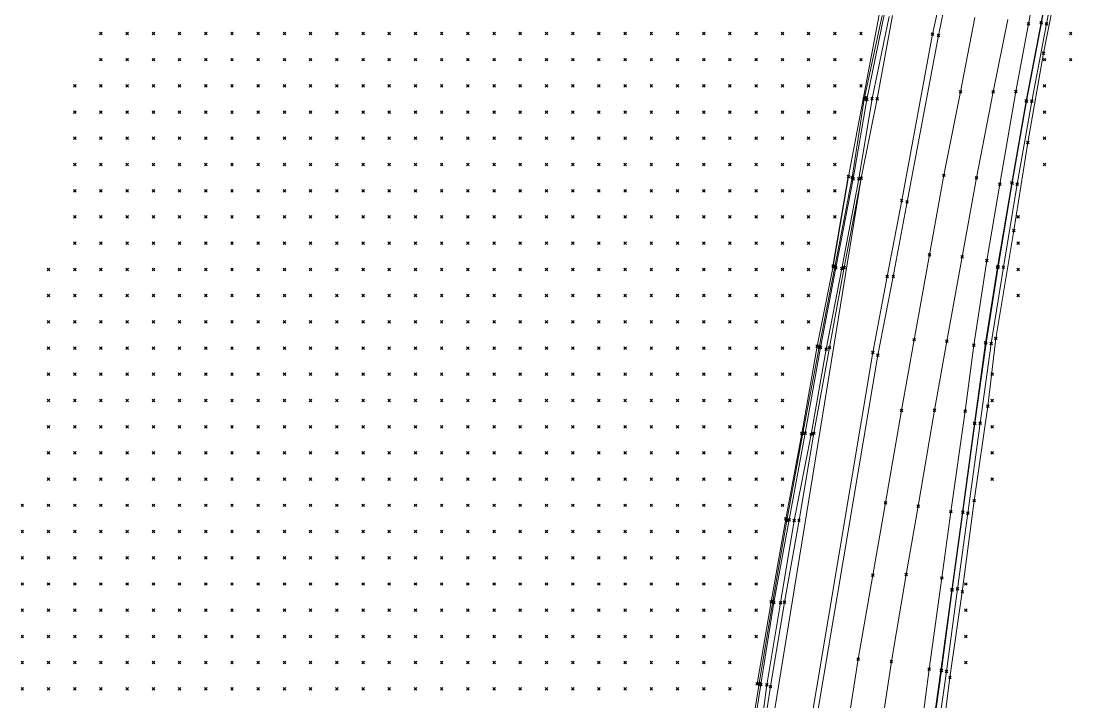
# Model space of a CAD drawing. Header units: metres. Extents: x 441556 to 446409, y 432338 to 461058.
# Drawn here: x 441578.9 to 441699.2, y 453412.3 to 453490.2 of the extents above; entities that cross this region are included whole.
import ezdxf

# ---------------------------------------------------------------- set-up
doc = ezdxf.new("R2010")
doc.units = ezdxf.units.M
doc.header["$MEASUREMENT"] = 0
doc.header["$PDMODE"] = 35
doc.header["$PDSIZE"] = 0.15
for name, color, linetype, lineweight in [('DTM-BRE-RevN_GRP_ CAROSABIL', 2, 'Continuous', 0), ('DTM-BRE-RevN_GRP_ACOSTAMENT', 2, 'Continuous', 0), ('DTM-BRE-RevN_GRP_AX', 2, 'Continuous', 0), ('DTM-BRE-RevN_GRP_PARAPET METALIC', 2, 'Continuous', 0), ('DTM-BRE-RevN_GRP_PARAPET NEW JERSEY', 2, 'Continuous', 0), ('DTM-BRE-RevN_GRP_SANT BETON JOS', 2, 'Continuous', 0), ('DTM-BRE-RevN_GRP_SANT BETON SUS', 2, 'Continuous', 0), ('DTM-BRE-RevN_GRP_TALUZ JOS', 2, 'Continuous', 0), ('DTM-BRE-RevN_GRP_ZID SPRIJIN JOS', 2, 'Continuous', 0), ('DTM-BRE-RevN_GRP_ZID SPRIJIN SUS', 2, 'Continuous', 0), ('DTM-BRE-RevN_YP_RevG', 1, 'Continuous', 0), ('DTM-BRE-RevN_YP_RevL', 1, 'Continuous', 0), ('DTM-BRE-RevN_YP_RevN', 1, 'Continuous', 30), ('DTM-NOK-RevN_LIDAR_co_lidar', 91, 'Continuous', 0), ('DTM-NOK-RevN_RTK', 32, 'Continuous', 0)]:
    doc.layers.add(name, color=color, linetype=linetype, lineweight=lineweight)

msp = doc.modelspace()

# ---------------------------------------------------------------- linework, layer by layer
at = {"layer": 'DTM-BRE-RevN_GRP_ CAROSABIL'}
for p, q in [((441678.678, 453490.878, 359.367), (441676.934, 453481.348, 359.36)), ((441690.193, 453482.129, 358.922), (441691.884, 453490.428, 359.016)), ((441676.934, 453481.348, 359.36), (441675.106, 453472.264, 359.306)), ((441688.301, 453472.296, 358.917), (441690.193, 453482.129, 358.922)), ((441675.106, 453472.264, 359.306), (441673.146, 453462.037, 361.301)), ((441686.645, 453463.249, 358.9), (441688.301, 453472.296, 358.917)), ((441684.885, 453453.625, 358.897), (441686.645, 453463.249, 358.9)), ((441673.146, 453462.037, 361.301), (441671.473, 453452.874, 361.185)), ((441683.484, 453445.731, 358.849), (441684.885, 453453.625, 358.897)), ((441671.473, 453452.874, 361.185), (441669.675, 453443.073, 361.159)), ((441681.618, 453434.744, 358.831), (441683.484, 453445.731, 358.849)), ((441669.675, 453443.073, 361.159), (441667.977, 453433.139, 361.14)), ((441680.236, 453426.928, 358.775), (441681.618, 453434.744, 358.831)), ((441667.977, 453433.139, 361.14), (441666.321, 453423.75, 361.128)), ((441678.545, 453416.952, 358.759), (441680.236, 453426.928, 358.775)), ((441666.321, 453423.75, 361.128), (441664.702, 453414.089, 361.063)), ((441677.098, 453407.298, 358.838), (441678.545, 453416.952, 358.759)), ((441664.702, 453414.089, 361.063), (441663.242, 453404.832, 361.058))]:
    msp.add_line(p, q, dxfattribs=at)
at = {"layer": 'DTM-BRE-RevN_GRP_ACOSTAMENT'}
for p, q in [((441695.691, 453490.054, 358.897), (441697.375, 453499.161, 358.926)), ((441693.97, 453481.113, 358.842), (441695.691, 453490.054, 358.897)), ((441692.318, 453471.724, 358.841), (441693.97, 453481.113, 358.842)), ((441690.701, 453462.076, 358.797), (441692.318, 453471.724, 358.841)), ((441689.333, 453453.423, 358.787), (441690.701, 453462.076, 358.797)), ((441688.07, 453444.22, 358.767), (441689.333, 453453.423, 358.787)), ((441686.705, 453434.052, 358.714), (441688.07, 453444.22, 358.767)), ((441685.467, 453425.183, 358.653), (441686.705, 453434.052, 358.714)), ((441684.226, 453415.946, 358.652), (441685.467, 453425.183, 358.653)), ((441682.894, 453406.562, 358.604), (441684.226, 453415.946, 358.652))]:
    msp.add_line(p, q, dxfattribs=at)
at = {"layer": 'DTM-BRE-RevN_GRP_AX'}
for p, q in [((441686.464, 453482.139, 359.017), (441688.107, 453490.638, 359.042)), ((441684.539, 453472.588, 358.984), (441686.464, 453482.139, 359.017)), ((441682.915, 453463.507, 358.97), (441684.539, 453472.588, 358.984)), ((441681.148, 453453.787, 358.943), (441682.915, 453463.507, 358.97)), ((441679.706, 453445.695, 358.923), (441681.148, 453453.787, 358.943)), ((441677.87, 453435.125, 358.877), (441679.706, 453445.695, 358.923)), ((441676.438, 453426.861, 358.864), (441677.87, 453435.125, 358.877)), ((441674.763, 453417.228, 358.856), (441676.438, 453426.861, 358.864)), ((441673.212, 453407.395, 358.825), (441674.763, 453417.228, 358.856))]:
    msp.add_line(p, q, dxfattribs=at)
at = {"layer": 'DTM-BRE-RevN_GRP_PARAPET METALIC'}
for p, q in [((441694.238, 453489.92, 358.93), (441696.177, 453499.939, 358.963)), ((441692.792, 453482.188, 358.855), (441694.238, 453489.92, 358.93)), ((441690.946, 453471.583, 358.853), (441692.792, 453482.188, 358.855)), ((441689.468, 453462.841, 358.814), (441690.946, 453471.583, 358.853)), ((441687.972, 453453.166, 358.803), (441689.468, 453462.841, 358.814)), ((441686.981, 453445.618, 358.807), (441687.972, 453453.166, 358.803)), ((441685.362, 453434.109, 358.735), (441686.981, 453445.618, 358.807)), ((441684.331, 453426.523, 358.684), (441685.362, 453434.109, 358.735)), ((441682.872, 453416.077, 358.667), (441684.331, 453426.523, 358.684)), ((441681.716, 453407.21, 358.66), (441682.872, 453416.077, 358.667))]:
    msp.add_line(p, q, dxfattribs=at)
at = {"layer": 'DTM-BRE-RevN_GRP_PARAPET NEW JERSEY'}
for p, q in [((441685.432, 453498.714, 359.208), (441683.26, 453488.749, 359.153)), ((441683.926, 453488.589, 359.131), (441686.005, 453498.635, 359.175)), ((441679.726, 453469.694, 359.105), (441678.079, 453461.029, 359.095)), ((441678.77, 453461.001, 359.074), (441680.337, 453469.565, 359.087)), ((441678.079, 453461.029, 359.095), (441676.422, 453452.331, 359.09)), ((441676.988, 453452.014, 359.149), (441678.77, 453461.001, 359.074))]:
    msp.add_line(p, q, dxfattribs=at)
at = {"layer": 'DTM-BRE-RevN_GRP_SANT BETON JOS'}
for p, q in [((441677.729, 453490.932, 359.12), (441675.745, 453481.274, 358.918)), ((441675.745, 453481.274, 358.918), (441674.17, 453472.197, 358.993)), ((441674.17, 453472.197, 358.993), (441672.204, 453462.013, 360.969)), ((441672.204, 453462.013, 360.969), (441670.451, 453452.89, 360.857)), ((441670.451, 453452.89, 360.857), (441668.681, 453443.087, 360.803)), ((441668.681, 453443.087, 360.803), (441666.85, 453433.191, 360.724)), ((441666.85, 453433.191, 360.724), (441665.114, 453423.707, 360.682)), ((441665.114, 453423.707, 360.682), (441663.606, 453414.318, 360.653)), ((441663.606, 453414.318, 360.653), (441662.139, 453404.801, 360.702))]:
    msp.add_line(p, q, dxfattribs=at)
at = {"layer": 'DTM-BRE-RevN_GRP_SANT BETON SUS'}
for p, q in [((441677.481, 453490.89, 359.241), (441675.432, 453481.299, 359.136)), ((441678.299, 453490.764, 359.283), (441676.331, 453481.363, 359.148)), ((441675.432, 453481.299, 359.136), (441674.066, 453472.357, 359.161)), ((441676.331, 453481.363, 359.148), (441674.81, 453472.187, 359.177)), ((441674.066, 453472.357, 359.161), (441672.073, 453462.124, 361.225)), ((441674.81, 453472.187, 359.177), (441672.893, 453461.92, 361.155)), ((441672.073, 453462.124, 361.225), (441670.285, 453452.928, 361.109)), ((441672.893, 453461.92, 361.155), (441671.084, 453452.694, 361.046)), ((441670.285, 453452.928, 361.109), (441668.422, 453443.09, 361.028)), ((441671.084, 453452.694, 361.046), (441669.368, 453442.956, 361.003)), ((441668.422, 453443.09, 361.028), (441666.601, 453433.113, 360.928)), ((441669.368, 453442.956, 361.003), (441667.423, 453433.091, 360.912)), ((441666.601, 453433.113, 360.928), (441664.97, 453423.866, 360.915)), ((441667.423, 453433.091, 360.912), (441665.864, 453423.677, 360.907)), ((441664.97, 453423.866, 360.915), (441663.415, 453414.442, 360.832)), ((441665.864, 453423.677, 360.907), (441664.301, 453414.299, 360.93)), ((441663.415, 453414.442, 360.832), (441661.902, 453404.78, 360.841)), ((441664.301, 453414.299, 360.93), (441663.058, 453404.781, 361.018))]:
    msp.add_line(p, q, dxfattribs=at)
at = {"layer": 'DTM-BRE-RevN_GRP_TALUZ JOS'}
for p, q in [((441670.049, 453453.042, 361.105), (441671.881, 453462.207, 361.199)), ((441668.296, 453443.06, 361.011), (441670.049, 453453.042, 361.105)), ((441666.456, 453433.294, 360.942), (441668.296, 453443.06, 361.011)), ((441664.775, 453423.786, 360.939), (441666.456, 453433.294, 360.942)), ((441663.179, 453414.419, 360.933), (441664.775, 453423.786, 360.939))]:
    msp.add_line(p, q, dxfattribs=at)
at = {"layer": 'DTM-BRE-RevN_GRP_ZID SPRIJIN JOS'}
for p, q in [((441695.959, 453486.563, 355.182), (441698.01, 453496.788, 355.215)), ((441677.167, 453490.934, 359.294), (441673.637, 453472.448, 359.171)), ((441694.152, 453476.335, 355.034), (441695.959, 453486.563, 355.182)), ((441692.563, 453466.291, 355.083), (441694.152, 453476.335, 355.034)), ((441690.502, 453453.939, 355.155), (441692.563, 453466.291, 355.083)), ((441689.6, 453446.173, 355.15), (441690.502, 453453.939, 355.155)), ((441688.019, 453435.367, 355.155), (441689.6, 453446.173, 355.15)), ((441686.667, 453424.925, 355.127), (441688.019, 453435.367, 355.155)), ((441685.255, 453415.142, 355.198), (441686.667, 453424.925, 355.127)), ((441683.946, 453404.805, 355.284), (441685.255, 453415.142, 355.198))]:
    msp.add_line(p, q, dxfattribs=at)
at = {"layer": 'DTM-BRE-RevN_GRP_ZID SPRIJIN SUS'}
for p, q in [((441695.711, 453490.043, 359.114), (441697.396, 453499.135, 359.081)), ((441698.009, 453499.135, 359.124), (441696.314, 453489.906, 359.117)), ((441694.013, 453481.086, 359.007), (441695.711, 453490.043, 359.114)), ((441696.314, 453489.906, 359.117), (441694.615, 453481.071, 359.028)), ((441692.357, 453471.695, 359.062), (441694.013, 453481.086, 359.007)), ((441694.615, 453481.071, 359.028), (441692.931, 453471.589, 359.065)), ((441690.779, 453462.11, 359.006), (441692.357, 453471.695, 359.062)), ((441692.931, 453471.589, 359.065), (441691.362, 453462.072, 359.015)), ((441689.377, 453453.404, 358.982), (441690.779, 453462.11, 359.006)), ((441691.362, 453462.072, 359.015), (441689.955, 453453.341, 358.973)), ((441688.106, 453444.21, 358.946), (441689.377, 453453.404, 358.982)), ((441689.955, 453453.341, 358.973), (441688.704, 453444.248, 358.943)), ((441686.731, 453434.06, 358.926), (441688.106, 453444.21, 358.946)), ((441688.704, 453444.248, 358.943), (441687.297, 453433.954, 358.914)), ((441685.519, 453425.18, 358.86), (441686.731, 453434.06, 358.926)), ((441687.297, 453433.954, 358.914), (441686.109, 453425.282, 358.85)), ((441684.278, 453415.927, 358.845), (441685.519, 453425.18, 358.86)), ((441686.109, 453425.282, 358.85), (441684.863, 453415.84, 358.834)), ((441682.945, 453406.563, 358.792), (441684.278, 453415.927, 358.845)), ((441684.863, 453415.84, 358.834), (441683.552, 453406.571, 358.779))]:
    msp.add_line(p, q, dxfattribs=at)
at = {"layer": 'DTM-BRE-RevN_YP_RevG'}
msp.add_line((441659.295, 453375.348, 359), (441675.106, 453472.264, 359.306), dxfattribs=at)
at = {"layer": 'DTM-BRE-RevN_YP_RevL'}
for p, q in [((441683.26, 453488.749, 359.153), (441679.726, 453469.694, 359.105)), ((441680.337, 453469.565, 359.087), (441683.926, 453488.589, 359.131))]:
    msp.add_line(p, q, dxfattribs=at)
at = {"layer": 'DTM-BRE-RevN_YP_RevL', "extrusion": (-0.000539822, -0.004057, 0.999992), "elevation": -1719.046, "flags": 128}
msp.add_lwpolyline([(441676.551, 453449.089), (441667.505, 453395.115), (441665.431, 453380.54), (441663.609, 453364.052)], dxfattribs=at)
at = {"layer": 'DTM-BRE-RevN_YP_RevL', "extrusion": (-0.000841484, -0.004658, 0.999989), "elevation": -2124.83, "flags": 128}
msp.add_lwpolyline([(441664.205, 453362.43), (441666.1, 453378.732), (441668.104, 453393.417), (441677.134, 453447.036)], dxfattribs=at)
at = {"layer": 'DTM-BRE-RevN_YP_RevN'}
msp.add_line((441671.881, 453462.207, 361.199), (441673.637, 453472.448, 359.171), dxfattribs=at)
at = {"layer": 'DTM-NOK-RevN_LIDAR_co_lidar'}
for p in [(441588.091, 453488.821, 436.152), (441591.09, 453488.821, 433.147), (441594.089, 453488.821, 430.092), (441597.089, 453488.821, 427.255), (441600.088, 453488.821, 424.507), (441603.087, 453488.821, 421.639), (441606.087, 453488.821, 418.764), (441609.086, 453488.821, 416.165), (441612.085, 453488.821, 414.435), (441615.085, 453488.821, 412.063), (441618.084, 453488.821, 410.767), (441621.083, 453488.821, 408.806), (441624.083, 453488.821, 406.283), (441627.082, 453488.821, 404.651), (441630.081, 453488.821, 403.42), (441633.081, 453488.821, 400.362), (441636.08, 453488.821, 397.572), (441639.079, 453488.821, 394.932), (441642.079, 453488.821, 392.045), (441645.078, 453488.821, 389.233), (441648.078, 453488.821, 386.125), (441651.077, 453488.821, 383.071), (441654.076, 453488.821, 380.431), (441657.076, 453488.821, 377.723), (441660.075, 453488.821, 375.043), (441663.074, 453488.821, 372.375), (441666.074, 453488.821, 369.693), (441669.073, 453488.821, 367.041), (441672.072, 453488.821, 364.022), (441675.072, 453488.821, 361.307), (441699.066, 453488.821, 355.183), (441588.091, 453485.822, 435.063), (441591.09, 453485.822, 432.161), (441594.089, 453485.822, 429.193), (441597.089, 453485.822, 426.397), (441600.088, 453485.822, 423.828), (441603.087, 453485.822, 421.047), (441606.087, 453485.822, 418.049), (441609.086, 453485.822, 415.393), (441612.085, 453485.822, 413.356), (441615.085, 453485.822, 411.298), (441618.084, 453485.822, 408.9), (441621.083, 453485.822, 407.082), (441624.083, 453485.822, 405.23), (441627.082, 453485.822, 403.49), (441630.081, 453485.822, 402.104), (441633.081, 453485.822, 399.079), (441636.08, 453485.822, 396.85), (441639.079, 453485.822, 394.368), (441642.079, 453485.822, 391.41), (441645.078, 453485.822, 388.785), (441648.078, 453485.822, 385.552), (441651.077, 453485.822, 382.33), (441654.076, 453485.822, 379.302), (441657.076, 453485.822, 376.29), (441660.075, 453485.822, 373.631), (441663.074, 453485.822, 371.139), (441666.074, 453485.822, 368.37), (441669.073, 453485.822, 365.618), (441672.072, 453485.822, 363.348), (441675.072, 453485.822, 361.326), (441696.067, 453485.822, 356.008), (441699.066, 453485.822, 355.078), (441585.091, 453482.822, 437.493), (441588.091, 453482.822, 434.619), (441591.09, 453482.822, 431.512), (441594.089, 453482.822, 428.635), (441597.089, 453482.822, 425.955), (441600.088, 453482.822, 423.138), (441603.087, 453482.822, 420.42), (441606.087, 453482.822, 417.62), (441609.086, 453482.822, 414.937), (441612.085, 453482.822, 412.758), (441615.085, 453482.822, 410.325), (441618.084, 453482.822, 408.478), (441621.083, 453482.822, 406.675), (441624.083, 453482.822, 404.162), (441627.082, 453482.822, 402.36), (441630.081, 453482.822, 400.224), (441633.081, 453482.822, 397.835), (441636.08, 453482.822, 395.861), (441639.079, 453482.822, 393.779), (441642.079, 453482.822, 391.329), (441645.078, 453482.822, 388.491), (441648.078, 453482.822, 385.22), (441651.077, 453482.822, 381.933), (441654.076, 453482.822, 378.536), (441657.076, 453482.822, 375.297), (441660.075, 453482.822, 372.29), (441663.074, 453482.822, 369.53), (441666.074, 453482.822, 367.079), (441669.073, 453482.822, 364.713), (441672.072, 453482.822, 362.562), (441675.072, 453482.822, 360.705), (441696.067, 453482.822, 355.493), (441585.091, 453479.823, 437.092), (441588.091, 453479.823, 434.051), (441591.09, 453479.823, 431.414), (441594.089, 453479.823, 428.763), (441597.089, 453479.823, 425.778), (441600.088, 453479.823, 422.788), (441603.087, 453479.823, 420.064), (441606.087, 453479.823, 417.476), (441609.086, 453479.823, 414.745), (441612.085, 453479.823, 412.347), (441615.085, 453479.823, 410.02), (441618.084, 453479.823, 408.406), (441621.083, 453479.823, 405.303), (441624.083, 453479.823, 403.481), (441627.082, 453479.823, 401.354), (441630.081, 453479.823, 399.23), (441633.081, 453479.823, 397.056), (441636.08, 453479.823, 395.255), (441639.079, 453479.823, 392.695), (441642.079, 453479.823, 390.722), (441645.078, 453479.823, 388.241), (441648.078, 453479.823, 385.237), (441651.077, 453479.823, 382.132), (441654.076, 453479.823, 378.431), (441657.076, 453479.823, 374.828), (441660.075, 453479.823, 371.854), (441663.074, 453479.823, 369.158), (441666.074, 453479.823, 366.632), (441669.073, 453479.823, 364.386), (441672.072, 453479.823, 362.126), (441696.067, 453479.823, 355.285), (441585.091, 453476.824, 437.098), (441588.091, 453476.824, 434.215), (441591.09, 453476.824, 431.118), (441594.089, 453476.824, 428.254), (441597.089, 453476.824, 425.63), (441600.088, 453476.824, 422.641), (441603.087, 453476.824, 419.89), (441606.087, 453476.824, 417.314), (441609.086, 453476.824, 414.111), (441612.085, 453476.824, 411.659), (441615.085, 453476.824, 409.102), (441618.084, 453476.824, 407.02), (441621.083, 453476.824, 405.088), (441624.083, 453476.824, 402.59), (441627.082, 453476.824, 400.16), (441630.081, 453476.824, 398.221), (441633.081, 453476.824, 396.074), (441636.08, 453476.824, 394.297), (441639.079, 453476.824, 392.005), (441642.079, 453476.824, 390.049), (441645.078, 453476.824, 387.258), (441648.078, 453476.824, 384.512), (441651.077, 453476.824, 381.789), (441654.076, 453476.824, 378.857), (441657.076, 453476.824, 375.466), (441660.075, 453476.824, 371.931), (441663.074, 453476.824, 368.881), (441666.074, 453476.824, 366.223), (441669.073, 453476.824, 363.723), (441672.072, 453476.824, 361.519), (441696.067, 453476.824, 355.066), (441585.091, 453473.824, 437.231), (441588.091, 453473.824, 433.892), (441591.09, 453473.824, 430.909), (441594.089, 453473.824, 428.134), (441597.089, 453473.824, 425.384), (441600.088, 453473.824, 422.915), (441603.087, 453473.824, 419.945), (441606.087, 453473.824, 416.132), (441609.086, 453473.824, 413.379), (441612.085, 453473.824, 410.933), (441615.085, 453473.824, 408.714), (441618.084, 453473.824, 406.716), (441621.083, 453473.824, 404.226), (441624.083, 453473.824, 401.85), (441627.082, 453473.824, 399.432), (441630.081, 453473.824, 397.385), (441633.081, 453473.824, 395.255), (441636.08, 453473.824, 393.168), (441639.079, 453473.824, 391.078), (441642.079, 453473.824, 389.03), (441645.078, 453473.824, 386.522), (441648.078, 453473.824, 383.826), (441651.077, 453473.824, 381.135), (441654.076, 453473.824, 378.564), (441657.076, 453473.824, 375.678), (441660.075, 453473.824, 372.334), (441663.074, 453473.824, 369.064), (441666.074, 453473.824, 366.147), (441669.073, 453473.824, 363.737), (441672.072, 453473.824, 361.504), (441696.067, 453473.824, 355.033), (441585.091, 453470.825, 436.927), (441588.091, 453470.825, 433.618), (441591.09, 453470.825, 430.774), (441594.089, 453470.825, 427.91), (441597.089, 453470.825, 424.84), (441600.088, 453470.825, 422.378), (441603.087, 453470.825, 419.967), (441606.087, 453470.825, 416.361), (441609.086, 453470.825, 413.734), (441612.085, 453470.825, 410.94), (441615.085, 453470.825, 408.39), (441618.084, 453470.825, 406.471), (441621.083, 453470.825, 403.336), (441624.083, 453470.825, 400.642), (441627.082, 453470.825, 398.674), (441630.081, 453470.825, 396.285), (441633.081, 453470.825, 394.274), (441636.08, 453470.825, 392.244), (441639.079, 453470.825, 390.224), (441642.079, 453470.825, 388.31), (441645.078, 453470.825, 385.962), (441648.078, 453470.825, 383.362), (441651.077, 453470.825, 380.608), (441654.076, 453470.825, 378.018), (441657.076, 453470.825, 375.653), (441660.075, 453470.825, 373.002), (441663.074, 453470.825, 369.739), (441666.074, 453470.825, 366.432), (441669.073, 453470.825, 363.782), (441672.072, 453470.825, 361.324), (441585.091, 453467.826, 436.778), (441588.091, 453467.826, 433.402), (441591.09, 453467.826, 430.435), (441594.089, 453467.826, 427.788), (441597.089, 453467.826, 425.307), (441600.088, 453467.826, 422.373), (441603.087, 453467.826, 419.284), (441606.087, 453467.826, 417.068), (441609.086, 453467.826, 414.394), (441612.085, 453467.826, 410.543), (441615.085, 453467.826, 408.658), (441618.084, 453467.826, 406.162), (441621.083, 453467.826, 403.237), (441624.083, 453467.826, 400.442), (441627.082, 453467.826, 397.786), (441630.081, 453467.826, 395.308), (441633.081, 453467.826, 393.075), (441636.08, 453467.826, 391.388), (441639.079, 453467.826, 389.467), (441642.079, 453467.826, 387.36), (441645.078, 453467.826, 385.133), (441648.078, 453467.826, 382.662), (441651.077, 453467.826, 380.04), (441654.076, 453467.826, 377.439), (441657.076, 453467.826, 374.886), (441660.075, 453467.826, 372.52), (441663.074, 453467.826, 370.107), (441666.074, 453467.826, 366.982), (441669.073, 453467.826, 363.657), (441672.072, 453467.826, 361.057), (441693.068, 453467.826, 355.585), (441585.091, 453464.826, 437.247), (441588.091, 453464.826, 434.157), (441591.09, 453464.826, 430.946), (441594.089, 453464.826, 427.969), (441597.089, 453464.826, 425.559), (441600.088, 453464.826, 422.949), (441603.087, 453464.826, 419.966), (441606.087, 453464.826, 417.509), (441609.086, 453464.826, 414.732), (441612.085, 453464.826, 411.575), (441615.085, 453464.826, 409.636), (441618.084, 453464.826, 407.3), (441621.083, 453464.826, 404.213), (441624.083, 453464.826, 401.33), (441627.082, 453464.826, 398.053), (441630.081, 453464.826, 394.763), (441633.081, 453464.826, 392.278), (441636.08, 453464.826, 390.011), (441639.079, 453464.826, 388.123), (441642.079, 453464.826, 385.895), (441645.078, 453464.826, 383.688), (441648.078, 453464.826, 381.411), (441651.077, 453464.826, 378.871), (441654.076, 453464.826, 376.402), (441657.076, 453464.826, 374.037), (441660.075, 453464.826, 371.743), (441663.074, 453464.826, 369.536), (441666.074, 453464.826, 367.013), (441669.073, 453464.826, 363.595), (441693.068, 453464.826, 355.242), (441582.092, 453461.827, 439.581), (441585.091, 453461.827, 437.195), (441588.091, 453461.827, 434.871), (441591.09, 453461.827, 431.842), (441594.089, 453461.827, 428.73), (441597.089, 453461.827, 426.175), (441600.088, 453461.827, 423.628), (441603.087, 453461.827, 421.155), (441606.087, 453461.827, 418.756), (441609.086, 453461.827, 415.509), (441612.085, 453461.827, 412.823), (441615.085, 453461.827, 410.368), (441618.084, 453461.827, 408.113), (441621.083, 453461.827, 405.458), (441624.083, 453461.827, 402.044), (441627.082, 453461.827, 399.131), (441630.081, 453461.827, 394.9), (441633.081, 453461.827, 391.708), (441636.08, 453461.827, 388.824), (441639.079, 453461.827, 386.66), (441642.079, 453461.827, 384.413), (441645.078, 453461.827, 382.293), (441648.078, 453461.827, 380.086), (441651.077, 453461.827, 377.816), (441654.076, 453461.827, 375.602), (441657.076, 453461.827, 373.28), (441660.075, 453461.827, 371.046), (441663.074, 453461.827, 368.948), (441666.074, 453461.827, 366.459), (441669.073, 453461.827, 362.978), (441693.068, 453461.827, 355.059), (441582.092, 453458.828, 439.014), (441585.091, 453458.828, 436.894), (441588.091, 453458.828, 434.796), (441591.09, 453458.828, 432.267), (441594.089, 453458.828, 429.597), (441597.089, 453458.828, 426.976), (441600.088, 453458.828, 424.311), (441603.087, 453458.828, 421.864), (441606.087, 453458.828, 418.989), (441609.086, 453458.828, 415.214), (441612.085, 453458.828, 413.214), (441615.085, 453458.828, 410.692), (441618.084, 453458.828, 408.554), (441621.083, 453458.828, 406.044), (441624.083, 453458.828, 402.282), (441627.082, 453458.828, 399.315), (441630.081, 453458.828, 395.503), (441633.081, 453458.828, 391.924), (441636.08, 453458.828, 388.727), (441639.079, 453458.828, 385.714), (441642.079, 453458.828, 383.226), (441645.078, 453458.828, 381.15), (441648.078, 453458.828, 378.995), (441651.077, 453458.828, 376.89), (441654.076, 453458.828, 374.756), (441657.076, 453458.828, 372.629), (441660.075, 453458.828, 370.577), (441663.074, 453458.828, 368.444), (441666.074, 453458.828, 365.868), (441669.073, 453458.828, 362.422), (441693.068, 453458.828, 354.912), (441582.092, 453455.828, 438.764), (441585.091, 453455.828, 436.591), (441588.091, 453455.828, 434.315), (441591.09, 453455.828, 431.777), (441594.089, 453455.828, 429.153), (441597.089, 453455.828, 426.536), (441600.088, 453455.828, 423.914), (441603.087, 453455.828, 421.572), (441606.087, 453455.828, 419.026), (441609.086, 453455.828, 415.664), (441612.085, 453455.828, 413.098), (441615.085, 453455.828, 410.213), (441618.084, 453455.828, 408.087), (441621.083, 453455.828, 405.154), (441624.083, 453455.828, 401.555), (441627.082, 453455.828, 398.603), (441630.081, 453455.828, 395.611), (441633.081, 453455.828, 392.513), (441636.08, 453455.828, 388.998), (441639.079, 453455.828, 385.491), (441642.079, 453455.828, 382.343), (441645.078, 453455.828, 380.058), (441648.078, 453455.828, 377.978), (441651.077, 453455.828, 376.006), (441654.076, 453455.828, 373.994), (441657.076, 453455.828, 372.023), (441660.075, 453455.828, 370.042), (441663.074, 453455.828, 367.78), (441666.074, 453455.828, 365.022), (441669.073, 453455.828, 361.715), (441582.092, 453452.829, 438.328), (441585.091, 453452.829, 436.103), (441588.091, 453452.829, 433.706), (441591.09, 453452.829, 430.874), (441594.089, 453452.829, 428.113), (441597.089, 453452.829, 425.661), (441600.088, 453452.829, 423.225), (441603.087, 453452.829, 420.94), (441606.087, 453452.829, 418.864), (441609.086, 453452.829, 416.559), (441612.085, 453452.829, 413.664), (441615.085, 453452.829, 409.8), (441618.084, 453452.829, 407.333), (441621.083, 453452.829, 403.955), (441624.083, 453452.829, 400.334), (441627.082, 453452.829, 397.447), (441630.081, 453452.829, 394.661), (441633.081, 453452.829, 392.061), (441636.08, 453452.829, 388.496), (441639.079, 453452.829, 385.087), (441642.079, 453452.829, 381.895), (441645.078, 453452.829, 379.239), (441648.078, 453452.829, 376.946), (441651.077, 453452.829, 374.907), (441654.076, 453452.829, 373.006), (441657.076, 453452.829, 371.159), (441660.075, 453452.829, 369.323), (441663.074, 453452.829, 367.206), (441666.074, 453452.829, 364.466), (441669.073, 453452.829, 361.254), (441582.092, 453449.83, 437.672), (441585.091, 453449.83, 435.512), (441588.091, 453449.83, 433.158), (441591.09, 453449.83, 430.287), (441594.089, 453449.83, 427.401), (441597.089, 453449.83, 424.593), (441600.088, 453449.83, 421.789), (441603.087, 453449.83, 419.422), (441606.087, 453449.83, 417.509), (441609.086, 453449.83, 415.694), (441612.085, 453449.83, 413.125), (441615.085, 453449.83, 409.696), (441618.084, 453449.83, 406.91), (441621.083, 453449.83, 403.084), (441624.083, 453449.83, 399.685), (441627.082, 453449.83, 396.563), (441630.081, 453449.83, 393.764), (441633.081, 453449.83, 390.966), (441636.08, 453449.83, 387.566), (441639.079, 453449.83, 384.53), (441642.079, 453449.83, 381.566), (441645.078, 453449.83, 378.784), (441648.078, 453449.83, 376.199), (441651.077, 453449.83, 373.95), (441654.076, 453449.83, 372.026), (441657.076, 453449.83, 370.218), (441660.075, 453449.83, 368.47), (441663.074, 453449.83, 366.532), (441666.074, 453449.83, 363.81), (441690.068, 453449.83, 356.276), (441582.092, 453446.83, 437.28), (441585.091, 453446.83, 435.039), (441588.091, 453446.83, 432.643), (441591.09, 453446.83, 429.513), (441594.089, 453446.83, 426.325), (441597.089, 453446.83, 423.15), (441600.088, 453446.83, 419.971), (441603.087, 453446.83, 417.672), (441606.087, 453446.83, 415.869), (441609.086, 453446.83, 413.898), (441612.085, 453446.83, 411.496), (441615.085, 453446.83, 409.077), (441618.084, 453446.83, 406.573), (441621.083, 453446.83, 402.947), (441624.083, 453446.83, 399.394), (441627.082, 453446.83, 396.368), (441630.081, 453446.83, 393.27), (441633.081, 453446.83, 390.203), (441636.08, 453446.83, 386.933), (441639.079, 453446.83, 384.126), (441642.079, 453446.83, 381.193), (441645.078, 453446.83, 378.505), (441648.078, 453446.83, 375.892), (441651.077, 453446.83, 373.524), (441654.076, 453446.83, 371.474), (441657.076, 453446.83, 369.591), (441660.075, 453446.83, 367.67), (441663.074, 453446.83, 365.632), (441666.074, 453446.83, 362.902), (441690.068, 453446.83, 355.78), (441582.092, 453443.831, 436.71), (441585.091, 453443.831, 434.412), (441588.091, 453443.831, 432.048), (441591.09, 453443.831, 428.731), (441594.089, 453443.831, 425.17), (441597.089, 453443.831, 422.012), (441600.088, 453443.831, 419.069), (441603.087, 453443.831, 416.597), (441606.087, 453443.831, 414.505), (441609.086, 453443.831, 412.349), (441612.085, 453443.831, 410.184), (441615.085, 453443.831, 408.077), (441618.084, 453443.831, 405.913), (441621.083, 453443.831, 402.903), (441624.083, 453443.831, 398.951), (441627.082, 453443.831, 396.357), (441630.081, 453443.831, 393.171), (441633.081, 453443.831, 390.034), (441636.08, 453443.831, 386.611), (441639.079, 453443.831, 383.721), (441642.079, 453443.831, 380.889), (441645.078, 453443.831, 378.328), (441648.078, 453443.831, 375.856), (441651.077, 453443.831, 373.425), (441654.076, 453443.831, 371.219), (441657.076, 453443.831, 369.058), (441660.075, 453443.831, 366.864), (441663.074, 453443.831, 364.82), (441666.074, 453443.831, 362.165), (441690.068, 453443.831, 355.231), (441582.092, 453440.832, 436.019), (441585.091, 453440.832, 433.725), (441588.091, 453440.832, 431.414), (441591.09, 453440.832, 428.469), (441594.089, 453440.832, 425.101), (441597.089, 453440.832, 421.842), (441600.088, 453440.832, 418.632), (441603.087, 453440.832, 415.613), (441606.087, 453440.832, 413.242), (441609.086, 453440.832, 411.137), (441612.085, 453440.832, 409.171), (441615.085, 453440.832, 407.033), (441618.084, 453440.832, 404.923), (441621.083, 453440.832, 402.181), (441624.083, 453440.832, 398.868), (441627.082, 453440.832, 396.24), (441630.081, 453440.832, 393.409), (441633.081, 453440.832, 390.326), (441636.08, 453440.832, 386.907), (441639.079, 453440.832, 383.719), (441642.079, 453440.832, 380.803), (441645.078, 453440.832, 378.095), (441648.078, 453440.832, 375.601), (441651.077, 453440.832, 373.134), (441654.076, 453440.832, 370.895), (441657.076, 453440.832, 368.545), (441660.075, 453440.832, 366.094), (441663.074, 453440.832, 363.97), (441666.074, 453440.832, 361.453), (441690.068, 453440.832, 355.032), (441582.092, 453437.832, 435.714), (441585.091, 453437.832, 433.385), (441588.091, 453437.832, 430.887), (441591.09, 453437.832, 428.256), (441594.089, 453437.832, 425.372), (441597.089, 453437.832, 421.682), (441600.088, 453437.832, 417.686), (441603.087, 453437.832, 414.61), (441606.087, 453437.832, 412.407), (441609.086, 453437.832, 410.429), (441612.085, 453437.832, 408.291), (441615.085, 453437.832, 406.109), (441618.084, 453437.832, 403.938), (441621.083, 453437.832, 401.698), (441624.083, 453437.832, 399.185), (441627.082, 453437.832, 396.255), (441630.081, 453437.832, 393.525), (441633.081, 453437.832, 390.709), (441636.08, 453437.832, 387.729), (441639.079, 453437.832, 384.381), (441642.079, 453437.832, 380.99), (441645.078, 453437.832, 377.742), (441648.078, 453437.832, 374.946), (441651.077, 453437.832, 372.434), (441654.076, 453437.832, 370.247), (441657.076, 453437.832, 367.955), (441660.075, 453437.832, 365.349), (441663.074, 453437.832, 362.979), (441666.074, 453437.832, 360.727), (441690.068, 453437.832, 354.88), (441579.093, 453434.833, 437.435), (441582.092, 453434.833, 435.092), (441585.091, 453434.833, 432.981), (441588.091, 453434.833, 430.503), (441591.09, 453434.833, 427.733), (441594.089, 453434.833, 424.473), (441597.089, 453434.833, 420.319), (441600.088, 453434.833, 416.531), (441603.087, 453434.833, 414.052), (441606.087, 453434.833, 411.803), (441609.086, 453434.833, 409.5), (441612.085, 453434.833, 407.497), (441615.085, 453434.833, 405.69), (441618.084, 453434.833, 403.241), (441621.083, 453434.833, 401.365), (441624.083, 453434.833, 398.918), (441627.082, 453434.833, 396.154), (441630.081, 453434.833, 393.594), (441633.081, 453434.833, 390.855), (441636.08, 453434.833, 388.04), (441639.079, 453434.833, 384.952), (441642.079, 453434.833, 381.527), (441645.078, 453434.833, 377.839), (441648.078, 453434.833, 374.412), (441651.077, 453434.833, 371.63), (441654.076, 453434.833, 369.392), (441657.076, 453434.833, 366.993), (441660.075, 453434.833, 364.514), (441663.074, 453434.833, 362.36), (441666.074, 453434.833, 360.299), (441579.093, 453431.834, 436.594), (441582.092, 453431.834, 434.348), (441585.091, 453431.834, 432.281), (441588.091, 453431.834, 430.09), (441591.09, 453431.834, 426.964), (441594.089, 453431.834, 423.18), (441597.089, 453431.834, 419.267), (441600.088, 453431.834, 415.958), (441603.087, 453431.834, 413.749), (441606.087, 453431.834, 411.309), (441609.086, 453431.834, 408.348), (441612.085, 453431.834, 406.734), (441615.085, 453431.834, 404.932), (441618.084, 453431.834, 402.667), (441621.083, 453431.834, 400.217), (441624.083, 453431.834, 398.004), (441627.082, 453431.834, 395.637), (441630.081, 453431.834, 393.458), (441633.081, 453431.834, 390.779), (441636.08, 453431.834, 388.076), (441639.079, 453431.834, 385.3), (441642.079, 453431.834, 382.502), (441645.078, 453431.834, 378.717), (441648.078, 453431.834, 374.338), (441651.077, 453431.834, 371.046), (441654.076, 453431.834, 368.657), (441657.076, 453431.834, 366.313), (441660.075, 453431.834, 364.06), (441663.074, 453431.834, 361.925), (441579.093, 453428.834, 435.809), (441582.092, 453428.834, 433.738), (441585.091, 453428.834, 431.551), (441588.091, 453428.834, 429.634), (441591.09, 453428.834, 427.057), (441594.089, 453428.834, 423.358), (441597.089, 453428.834, 419.615), (441600.088, 453428.834, 416.465), (441603.087, 453428.834, 413.573), (441606.087, 453428.834, 410.572), (441609.086, 453428.834, 407.672), (441612.085, 453428.834, 406.018), (441615.085, 453428.834, 404.11), (441618.084, 453428.834, 401.745), (441621.083, 453428.834, 399.579), (441624.083, 453428.834, 397.009), (441627.082, 453428.834, 394.739), (441630.081, 453428.834, 393.004), (441633.081, 453428.834, 390.604), (441636.08, 453428.834, 388.038), (441639.079, 453428.834, 385.539), (441642.079, 453428.834, 382.835), (441645.078, 453428.834, 379.533), (441648.078, 453428.834, 374.918), (441651.077, 453428.834, 370.939), (441654.076, 453428.834, 367.997), (441657.076, 453428.834, 365.584), (441660.075, 453428.834, 363.439), (441663.074, 453428.834, 361.296), (441579.093, 453425.835, 435.146), (441582.092, 453425.835, 433.149), (441585.091, 453425.835, 430.905), (441588.091, 453425.835, 428.857), (441591.09, 453425.835, 426.799), (441594.089, 453425.835, 423.554), (441597.089, 453425.835, 420.345), (441600.088, 453425.835, 417.345), (441603.087, 453425.835, 413.63), (441606.087, 453425.835, 410.713), (441609.086, 453425.835, 408.196), (441612.085, 453425.835, 406.188), (441615.085, 453425.835, 403.5), (441618.084, 453425.835, 400.999), (441621.083, 453425.835, 398.512), (441624.083, 453425.835, 395.865), (441627.082, 453425.835, 393.705), (441630.081, 453425.835, 391.491), (441633.081, 453425.835, 389.451), (441636.08, 453425.835, 387.448), (441639.079, 453425.835, 384.91), (441642.079, 453425.835, 382.32), (441645.078, 453425.835, 379.428), (441648.078, 453425.835, 375.306), (441651.077, 453425.835, 371.133), (441654.076, 453425.835, 367.879), (441657.076, 453425.835, 365.33), (441660.075, 453425.835, 363.098), (441663.074, 453425.835, 360.799), (441687.069, 453425.835, 355.543), (441579.093, 453422.835, 433.83), (441582.092, 453422.835, 431.819), (441585.091, 453422.835, 429.99), (441588.091, 453422.835, 428.406), (441591.09, 453422.835, 426.214), (441594.089, 453422.835, 423.448), (441597.089, 453422.835, 420.794), (441600.088, 453422.835, 418.007), (441603.087, 453422.835, 414.739), (441606.087, 453422.835, 411.528), (441609.086, 453422.835, 408.732), (441612.085, 453422.835, 406.26), (441615.085, 453422.835, 403.715), (441618.084, 453422.835, 400.728), (441621.083, 453422.835, 397.741), (441624.083, 453422.835, 395.163), (441627.082, 453422.835, 392.539), (441630.081, 453422.835, 390.234), (441633.081, 453422.835, 388.079), (441636.08, 453422.835, 385.847), (441639.079, 453422.835, 383.846), (441642.079, 453422.835, 381.412), (441645.078, 453422.835, 379.073), (441648.078, 453422.835, 375.618), (441651.077, 453422.835, 371.562), (441654.076, 453422.835, 368.063), (441657.076, 453422.835, 365.166), (441660.075, 453422.835, 362.808), (441663.074, 453422.835, 360.609), (441687.069, 453422.835, 355.148), (441579.093, 453419.836, 432.846), (441582.092, 453419.836, 430.876), (441585.091, 453419.836, 429.372), (441588.091, 453419.836, 427.536), (441591.09, 453419.836, 425.769), (441594.089, 453419.836, 423.49), (441597.089, 453419.836, 420.671), (441600.088, 453419.836, 417.995), (441603.087, 453419.836, 414.974), (441606.087, 453419.836, 411.87), (441609.086, 453419.836, 409.332), (441612.085, 453419.836, 406.687), (441615.085, 453419.836, 404.002), (441618.084, 453419.836, 400.821), (441621.083, 453419.836, 397.262), (441624.083, 453419.836, 394.658), (441627.082, 453419.836, 391.836), (441630.081, 453419.836, 389.342), (441633.081, 453419.836, 387.006), (441636.08, 453419.836, 384.394), (441639.079, 453419.836, 382.25), (441642.079, 453419.836, 380.095), (441645.078, 453419.836, 377.717), (441648.078, 453419.836, 374.823), (441651.077, 453419.836, 371.656), (441654.076, 453419.836, 368.528), (441657.076, 453419.836, 365.385), (441660.075, 453419.836, 362.79), (441663.074, 453419.836, 360.517), (441687.069, 453419.836, 354.902), (441579.093, 453416.837, 431.896), (441582.092, 453416.837, 430.158), (441585.091, 453416.837, 428.473), (441588.091, 453416.837, 426.389), (441591.09, 453416.837, 424.39), (441594.089, 453416.837, 422.54), (441597.089, 453416.837, 420.273), (441600.088, 453416.837, 417.68), (441603.087, 453416.837, 414.587), (441606.087, 453416.837, 411.251), (441609.086, 453416.837, 409.171), (441612.085, 453416.837, 406.635), (441615.085, 453416.837, 403.957), (441618.084, 453416.837, 401.108), (441621.083, 453416.837, 397.923), (441624.083, 453416.837, 395.042), (441627.082, 453416.837, 392.257), (441630.081, 453416.837, 389.177), (441633.081, 453416.837, 386.538), (441636.08, 453416.837, 384.144), (441639.079, 453416.837, 381.539), (441642.079, 453416.837, 378.909), (441645.078, 453416.837, 376.53), (441648.078, 453416.837, 373.638), (441651.077, 453416.837, 370.673), (441654.076, 453416.837, 367.82), (441657.076, 453416.837, 365.114), (441660.075, 453416.837, 362.695), (441687.069, 453416.837, 354.774), (441579.093, 453413.837, 430.605), (441582.092, 453413.837, 428.684), (441585.091, 453413.837, 426.806), (441588.091, 453413.837, 425.007), (441591.09, 453413.837, 423.479), (441594.089, 453413.837, 421.508), (441597.089, 453413.837, 419.405), (441600.088, 453413.837, 417.06), (441603.087, 453413.837, 414.26), (441606.087, 453413.837, 411.598), (441609.086, 453413.837, 408.197), (441612.085, 453413.837, 406.003), (441615.085, 453413.837, 403.045), (441618.084, 453413.837, 400.286), (441621.083, 453413.837, 397.328), (441624.083, 453413.837, 394.642), (441627.082, 453413.837, 392.066), (441630.081, 453413.837, 389.522), (441633.081, 453413.837, 386.921), (441636.08, 453413.837, 384.335), (441639.079, 453413.837, 381.459), (441642.079, 453413.837, 378.436), (441645.078, 453413.837, 375.277), (441648.078, 453413.837, 372.508), (441651.077, 453413.837, 369.941), (441654.076, 453413.837, 367.317), (441657.076, 453413.837, 364.674), (441660.075, 453413.837, 362.14)]:
    msp.add_point(p, dxfattribs=at)
at = {"layer": 'DTM-NOK-RevN_RTK'}
for p in [(441694.238, 453489.92, 358.93), (441695.691, 453490.054, 358.897), (441695.711, 453490.043, 359.114), (441696.314, 453489.906, 359.117), (441683.26, 453488.749, 359.153), (441683.926, 453488.589, 359.131), (441695.959, 453486.563, 355.182), (441686.464, 453482.139, 359.017), (441690.193, 453482.129, 358.922), (441692.792, 453482.188, 358.855), (441675.432, 453481.299, 359.136), (441675.648, 453481.492, 359.104), (441675.745, 453481.274, 358.918), (441676.331, 453481.363, 359.148), (441676.934, 453481.348, 359.36), (441693.97, 453481.113, 358.842), (441694.013, 453481.086, 359.007), (441694.615, 453481.071, 359.028), (441694.152, 453476.335, 355.034), (441673.637, 453472.448, 359.171), (441684.539, 453472.588, 358.984), (441674.066, 453472.357, 359.161), (441674.17, 453472.197, 358.993), (441674.81, 453472.187, 359.177), (441675.106, 453472.264, 359.306), (441688.301, 453472.296, 358.917), (441690.946, 453471.583, 358.853), (441692.318, 453471.724, 358.841), (441692.357, 453471.695, 359.062), (441692.931, 453471.589, 359.065), (441679.726, 453469.694, 359.105), (441680.337, 453469.565, 359.087), (441692.563, 453466.291, 355.083), (441682.915, 453463.507, 358.97), (441686.645, 453463.249, 358.9), (441689.468, 453462.841, 358.814), (441671.881, 453462.207, 361.199), (441672.073, 453462.124, 361.225), (441672.204, 453462.013, 360.969), (441672.893, 453461.92, 361.155), (441673.146, 453462.037, 361.301), (441690.701, 453462.076, 358.797), (441690.779, 453462.11, 359.006), (441691.362, 453462.072, 359.015), (441678.079, 453461.029, 359.095), (441678.77, 453461.001, 359.074), (441681.148, 453453.787, 358.943), (441684.885, 453453.625, 358.897), (441687.972, 453453.166, 358.803), (441689.333, 453453.423, 358.787), (441689.377, 453453.404, 358.982), (441689.955, 453453.341, 358.973), (441690.502, 453453.939, 355.155), (441670.049, 453453.042, 361.105), (441670.285, 453452.928, 361.109), (441670.451, 453452.89, 360.857), (441671.084, 453452.694, 361.046), (441671.473, 453452.874, 361.185), (441676.422, 453452.331, 359.09), (441676.988, 453452.014, 359.149), (441689.6, 453446.173, 355.15), (441679.706, 453445.695, 358.923), (441683.484, 453445.731, 358.849), (441686.981, 453445.618, 358.807), (441688.07, 453444.22, 358.767), (441688.106, 453444.21, 358.946), (441688.704, 453444.248, 358.943), (441668.296, 453443.06, 361.011), (441668.422, 453443.09, 361.028), (441668.681, 453443.087, 360.803), (441669.368, 453442.956, 361.003), (441669.675, 453443.073, 361.159), (441677.87, 453435.125, 358.877), (441688.019, 453435.367, 355.155), (441681.618, 453434.744, 358.831), (441685.362, 453434.109, 358.735), (441686.705, 453434.052, 358.714), (441686.731, 453434.06, 358.926), (441687.297, 453433.954, 358.914), (441666.456, 453433.294, 360.942), (441666.601, 453433.113, 360.928), (441666.85, 453433.191, 360.724), (441667.423, 453433.091, 360.912), (441667.977, 453433.139, 361.14), (441676.438, 453426.861, 358.864), (441680.236, 453426.928, 358.775), (441684.331, 453426.523, 358.684), (441685.467, 453425.183, 358.653), (441685.519, 453425.18, 358.86), (441686.109, 453425.282, 358.85), (441686.667, 453424.925, 355.127), (441664.775, 453423.786, 360.939), (441664.97, 453423.866, 360.915), (441665.114, 453423.707, 360.682), (441665.864, 453423.677, 360.907), (441666.321, 453423.75, 361.128), (441674.763, 453417.228, 358.856), (441678.545, 453416.952, 358.759), (441682.872, 453416.077, 358.667), (441684.226, 453415.946, 358.652), (441684.278, 453415.927, 358.845), (441684.863, 453415.84, 358.834), (441685.255, 453415.142, 355.198), (441663.179, 453414.419, 360.933), (441663.415, 453414.442, 360.832), (441663.606, 453414.318, 360.653), (441664.301, 453414.299, 360.93), (441664.702, 453414.089, 361.063)]:
    msp.add_point(p, dxfattribs=at)

doc.saveas('drawing.dxf')
